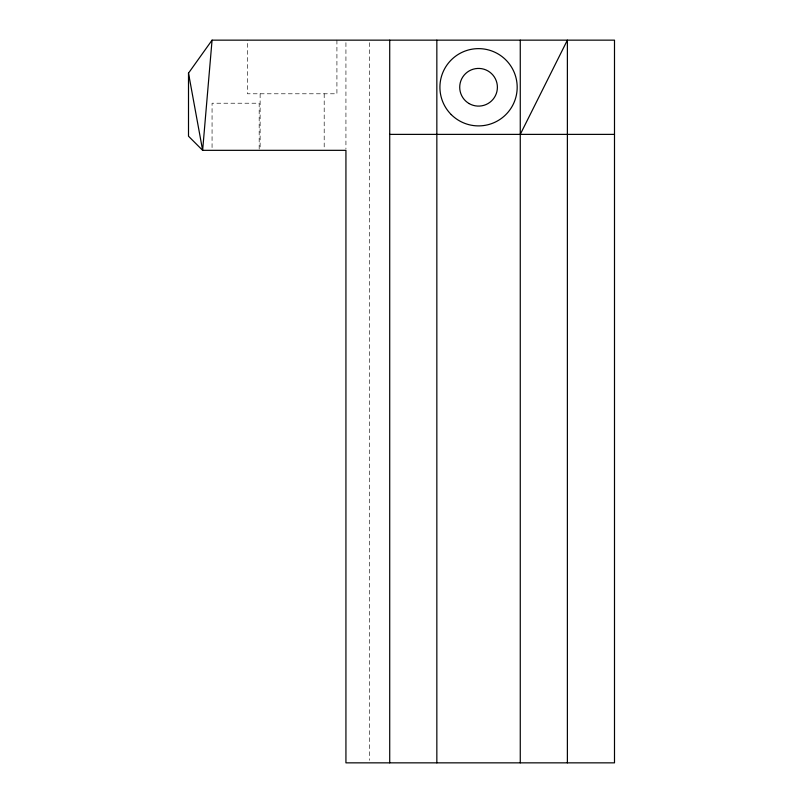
<?xml version="1.0" encoding="UTF-8"?>
<svg xmlns="http://www.w3.org/2000/svg" width="803" height="803" viewBox="0 0 803 803"><rect width="100%" height="100%" fill="white"/><g stroke="black" fill="none" stroke-linecap="round" stroke-linejoin="round"><path stroke-width="0.6" stroke-dasharray="4.01 3.01" d="M369.49 42.659L369.49 760.341M345.932 42.649L345.932 149.077M336.919 40.15L336.919 93.79L247.394 93.79L247.394 40.15M324.191 93.79L324.191 149.107M260.122 93.79L260.122 149.107M259.178 149.097L259.178 103.216L212.062 103.216L212.062 149.097"/><path stroke-width="1.2" d="M212.062 40.15L202.637 150.332L345.932 150.332L345.932 762.85L614.496 762.85L614.496 40.15L212.062 40.15L188.504 73.133L188.504 136.199L202.637 150.332L188.504 73.133M520.264 134.382L567.38 40.15L567.38 762.85M389.716 134.382L614.496 134.382M520.264 40.15L520.264 762.85M436.842 40.15L436.842 762.85M389.716 40.15L389.716 762.85M469.133 103.587A18.85 18.85 0 0 0 497.398 87.266A18.85 18.85 0 0 0 469.133 70.945A18.85 18.85 0 0 0 469.133 103.587M451.236 114.588A38.634 38.634 0 0 0 515.867 97.263A38.634 38.634 0 0 0 468.55 49.947A38.634 38.634 0 0 0 451.236 114.588"/></g></svg>
